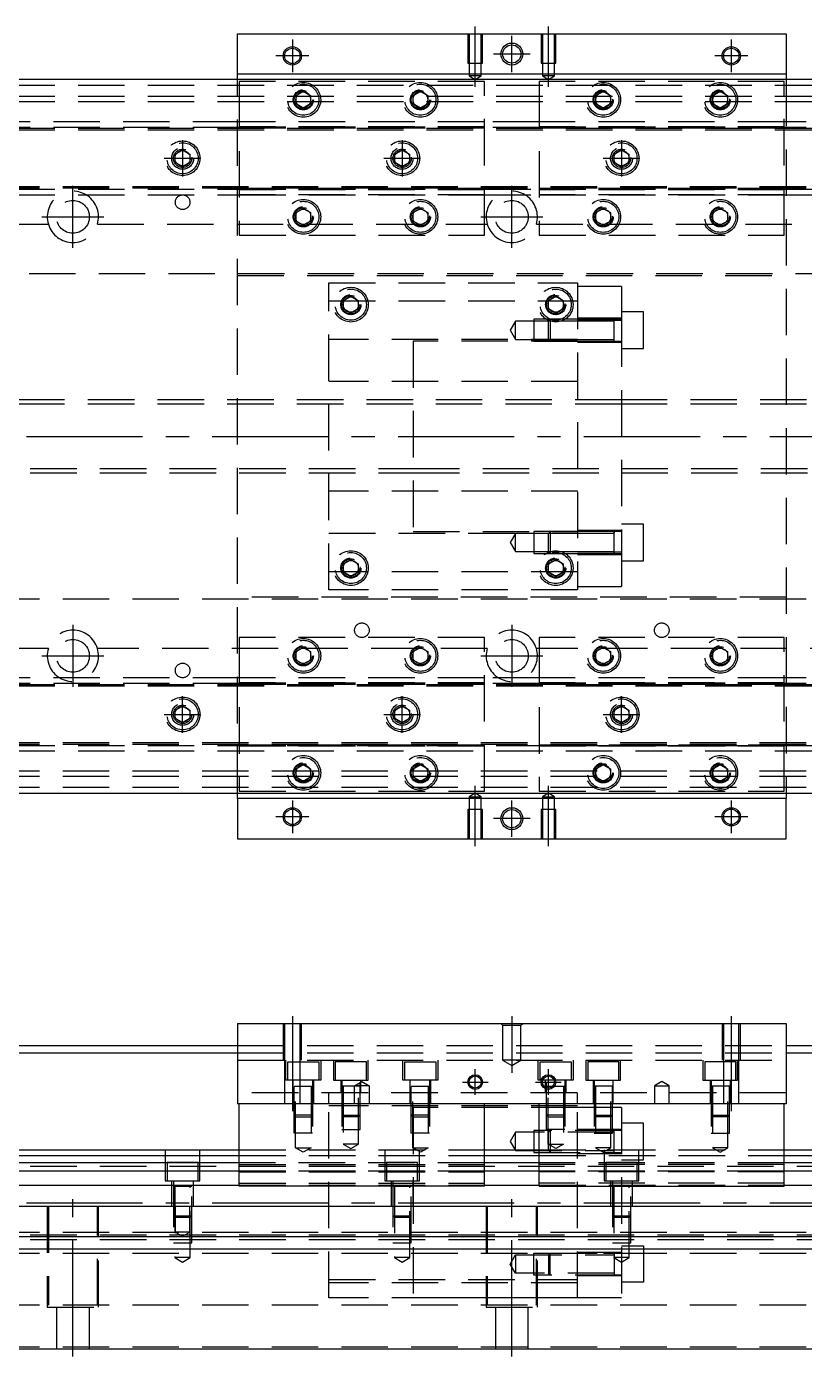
# Model space of a CAD drawing. Extents: x -29 to 819, y -284 to 112.
# Drawn here: x 174.3 to 387, y -251.5 to 112 of the extents above; entities that cross this region are included whole.
import ezdxf

# ---------------------------------------------------------------- set-up
doc = ezdxf.new("R2010")
doc.units = 0
doc.linetypes.add('CENTER', pattern=[50.8, 31.75, -6.35, 6.35, -6.35])
doc.linetypes.add('DASHED', pattern=[19.05, 12.7, -6.35])
doc.layers.get('0').update_dxf_attribs({"linetype": 'CONTINUOUS'})
doc.layers.add('CENTER', color=1, linetype='CENTER')

msp = doc.modelspace()

# ---------------------------------------------------------------- linework, layer by layer
at = {"color": 7, "linetype": 'CONTINUOUS'}
for p, q in [((232, 99), (232, 110)), ((232, 110), (382, 110)), ((382, 110), (382, 99)), ((382, 99), (232, 99)), ((232, 97.5), (232, 99)), ((382, 99), (382, 97.5)), ((611, 97.5), (3, 97.5)), ((3, -97.5), (611, -97.5)), ((232, -99), (232, -97.5)), ((382, -97.5), (382, -99)), ((232, -99), (232, -110)), ((382, -99), (232, -99)), ((382, -110), (382, -99)), ((232, -110), (382, -110)), ((232, -160.49), (232, -182.49)), ((232, -160.49), (382, -160.49)), ((382, -160.49), (382, -182.49)), ((3, -166.49), (232, -166.49)), ((382, -166.49), (611, -166.49)), ((11, -168.49), (232, -168.49)), ((382, -168.49), (603, -168.49)), ((382, -182.49), (232, -182.49)), ((232.5, -204.99), (232.5, -182.49)), ((299.5, -204.99), (299.5, -182.49)), ((314.5, -204.99), (314.5, -182.49)), ((381.5, -204.99), (381.5, -182.49)), ((17, -194.99), (232.5, -194.99)), ((299.5, -194.99), (314.5, -194.99)), ((381.5, -194.99), (597, -194.99)), ((17, -196.529608), (232.5, -196.529608)), ((232.5, -198.61154), (17, -198.61154)), ((299.5, -196.529608), (314.5, -196.529608)), ((314.5, -198.61154), (299.5, -198.61154)), ((381.5, -196.529608), (597, -196.529608)), ((597, -198.61154), (381.5, -198.61154)), ((232.5, -200.826666), (17, -200.826666)), ((314.5, -200.826666), (299.5, -200.826666)), ((597, -200.826666), (381.5, -200.826666)), ((17, -204.671934), (232.5, -204.671934)), ((299.5, -204.99), (232.5, -204.99)), ((299.5, -204.671934), (314.5, -204.671934)), ((314.5, -204.99), (381.5, -204.99)), ((381.5, -204.671934), (597, -204.671934)), ((597, -210.49), (17, -210.49)), ((597, -218.79), (17, -218.79)), ((597, -222.19), (17, -222.19)), ((597, -249.49), (17, -249.49))]:
    msp.add_line(p, q, dxfattribs=at)
at = {"color": 3, "linetype": 'DASHED'}
for p, q in [((295.000006, 110), (295.000006, 102)), ((295.35, 110), (295.35, 102)), ((298.65, 102), (298.65, 110)), ((298.999994, 102), (298.999994, 110)), ((315.000006, 110), (315.000006, 102)), ((315.35, 110), (315.35, 102)), ((318.65, 102), (318.65, 110)), ((318.999994, 102), (318.999994, 110)), ((295.000006, 102), (298.999994, 102)), ((295.35, 102), (295.35, 98.5)), ((298.65, 98.5), (298.65, 102)), ((315.000006, 102), (318.999994, 102)), ((315.35, 102), (315.35, 98.5)), ((318.65, 98.5), (318.65, 102)), ((298.65, 98.5), (295.35, 98.5)), ((295.35, 98.5), (297, 97.547372)), ((297, 97.547372), (298.65, 98.5)), ((318.65, 98.5), (315.35, 98.5)), ((315.35, 98.5), (317, 97.547372)), ((317, 97.547372), (318.65, 98.5)), ((17, 96), (597, 96)), ((232, -97.5), (232, 97.5)), ((299.5, 97), (232.5, 97)), ((232.5, 97), (232.5, 55)), ((299.5, 55), (299.5, 97)), ((381.5, 97), (314.5, 97)), ((314.5, 97), (314.5, 55)), ((381.5, 55), (381.5, 97)), ((382, 97.5), (382, -97.5)), ((17, 93), (597, 93)), ((17, 91.5), (597, 91.5)), ((247.5, 92), (247.512884, 92.253488)), ((248, 93.1547), (250, 94.309402)), ((248, 90.8453), (248, 93.1547)), ((250, 94.309402), (252, 93.1547)), ((252, 93.1547), (252, 90.8453)), ((279.5, 92), (279.518502, 92.303588)), ((280, 93.1547), (282, 94.309402)), ((280, 90.8453), (280, 93.1547)), ((282, 94.309402), (284, 93.1547)), ((284, 93.1547), (284, 90.8453)), ((330, 93.1547), (332, 94.309402)), ((330, 90.8453), (330, 93.1547)), ((332, 94.309402), (334, 93.1547)), ((334, 93.1547), (334, 90.8453)), ((334.483582, 92.286038), (334.5, 92)), ((362, 93.1547), (364, 94.309402)), ((362, 90.8453), (362, 93.1547)), ((364, 94.309402), (366, 93.1547)), ((366, 93.1547), (366, 90.8453)), ((366.483582, 92.286038), (366.5, 92)), ((250, 89.690598), (248, 90.8453)), ((252, 90.8453), (250, 89.690598)), ((282, 89.690598), (280, 90.8453)), ((284, 90.8453), (282, 89.690598)), ((332, 89.690598), (330, 90.8453)), ((334, 90.8453), (332, 89.690598)), ((364, 89.690598), (362, 90.8453)), ((366, 90.8453), (364, 89.690598)), ((232.5, 86), (17, 86)), ((232.5, 84.460392), (17, 84.460392)), ((17, 84.204452), (597, 84.204452)), ((17, 84.2), (597, 84.2)), ((17, 83.8), (597, 83.8)), ((299.5, 86), (232.5, 86)), ((299.5, 86), (232.5, 86)), ((299.5, 84.643014), (232.5, 84.643014)), ((232.5, 84.6), (299.5, 84.6)), ((299.5, 84.460392), (232.5, 84.460392)), ((299.5, 84.460392), (232.5, 84.460392)), ((232.5, 84.3), (299.5, 84.3)), ((314.5, 86), (299.5, 86)), ((314.5, 84.460392), (299.5, 84.460392)), ((381.5, 86), (314.5, 86)), ((381.5, 86), (314.5, 86)), ((381.5, 84.643014), (314.5, 84.643014)), ((314.5, 84.6), (381.5, 84.6)), ((381.5, 84.460392), (314.5, 84.460392)), ((381.5, 84.460392), (314.5, 84.460392)), ((314.5, 84.3), (381.5, 84.3)), ((597, 86), (381.5, 86)), ((597, 84.460392), (381.5, 84.460392)), ((215, 77.1547), (217, 78.309402)), ((215, 74.8453), (215, 77.1547)), ((217, 78.309402), (219, 77.1547)), ((219, 77.1547), (219, 74.8453)), ((275, 77.1547), (277, 78.309402)), ((275, 74.8453), (275, 77.1547)), ((277, 78.309402), (279, 77.1547)), ((279, 77.1547), (279, 74.8453)), ((335, 77.1547), (337, 78.309402)), ((335, 74.8453), (335, 77.1547)), ((337, 78.309402), (339, 77.1547)), ((339, 77.1547), (339, 74.8453)), ((217, 73.690598), (215, 74.8453)), ((219, 74.8453), (217, 73.690598)), ((219.483582, 76.286038), (219.5, 76)), ((277, 73.690598), (275, 74.8453)), ((279, 74.8453), (277, 73.690598)), ((279.483582, 76.286038), (279.5, 76)), ((337, 73.690598), (335, 74.8453)), ((339, 74.8453), (337, 73.690598)), ((339.483582, 76.286038), (339.5, 76)), ((597, 68.2), (17, 68.2)), ((597, 67.8), (17, 67.8)), ((597, 67.795548), (17, 67.795548)), ((17, 67.539608), (232.5, 67.539608)), ((17, 66), (232.5, 66)), ((299.5, 67.7), (232.5, 67.7)), ((299.5, 67.539608), (232.5, 67.539608)), ((232.5, 67.539608), (299.5, 67.539608)), ((299.5, 67.4), (232.5, 67.4)), ((299.5, 67.356986), (232.5, 67.356986)), ((299.5, 66), (232.5, 66)), ((232.5, 66), (299.5, 66)), ((299.5, 67.539608), (314.5, 67.539608)), ((299.5, 66), (314.5, 66)), ((381.5, 67.7), (314.5, 67.7)), ((381.5, 67.539608), (314.5, 67.539608)), ((314.5, 67.539608), (381.5, 67.539608)), ((381.5, 67.4), (314.5, 67.4)), ((381.5, 67.356986), (314.5, 67.356986)), ((381.5, 66), (314.5, 66)), ((314.5, 66), (381.5, 66)), ((381.5, 67.539608), (597, 67.539608)), ((381.5, 66), (597, 66)), ((248, 61.1547), (250, 62.309402)), ((250, 62.309402), (252, 61.1547)), ((280, 61.1547), (282, 62.309402)), ((282, 62.309402), (284, 61.1547)), ((330, 61.1547), (332, 62.309402)), ((332, 62.309402), (334, 61.1547)), ((362, 61.1547), (364, 62.309402)), ((364, 62.309402), (366, 61.1547)), ((248, 58.8453), (248, 61.1547)), ((250, 57.690598), (248, 58.8453)), ((252, 58.8453), (250, 57.690598)), ((252, 61.1547), (252, 58.8453)), ((252.483582, 60.286038), (252.5, 60)), ((280, 58.8453), (280, 61.1547)), ((282, 57.690598), (280, 58.8453)), ((284, 58.8453), (282, 57.690598)), ((284, 61.1547), (284, 58.8453)), ((284.483582, 60.286038), (284.5, 60)), ((330, 58.8453), (330, 61.1547)), ((332, 57.690598), (330, 58.8453)), ((334, 58.8453), (332, 57.690598)), ((334, 61.1547), (334, 58.8453)), ((334.483582, 60.286038), (334.5, 60)), ((362, 58.8453), (362, 61.1547)), ((364, 57.690598), (362, 58.8453)), ((366, 58.8453), (364, 57.690598)), ((366, 61.1547), (366, 58.8453)), ((366.483582, 60.286038), (366.5, 60)), ((73.708204, 58), (180.291796, 58)), ((193.708204, 58), (300.291796, 58)), ((232.5, 55), (299.5, 55)), ((313.708204, 58), (420.291796, 58)), ((314.5, 55), (381.5, 55)), ((22.640312, 44.5), (597, 44.5)), ((232, 44), (382, 44)), ((257, 42), (325, 42)), ((257, -42), (257, 42)), ((325, 42), (325, -42)), ((337, 41), (325, 41)), ((337, 41), (337, 31.701734)), ((257, 37), (325, 37)), ((261, 37.1547), (263, 38.309402)), ((261, 34.8453), (261, 37.1547)), ((263, 38.309402), (265, 37.1547)), ((265, 37.1547), (265, 34.8453)), ((317, 37.1547), (319, 38.309402)), ((317, 34.8453), (317, 37.1547)), ((319, 38.309402), (321, 37.1547)), ((321, 37.1547), (321, 34.8453)), ((260.5, 36), (260.512884, 36.253488)), ((263, 33.690598), (261, 34.8453)), ((265, 34.8453), (263, 33.690598)), ((319, 33.690598), (317, 34.8453)), ((321, 34.8453), (319, 33.690598)), ((321.483582, 36.286038), (321.5, 36)), ((343, 34.011852), (337, 34.011852)), ((343, 24.011852), (343, 34.011852)), ((308, 31.511852), (306.556624, 29.011852)), ((308, 26.511852), (308, 31.511852)), ((313, 31.511852), (308, 31.511852)), ((313, 32.011846), (313, 26.011856)), ((317.49998, 32.011846), (313, 32.011846)), ((316.99998, 31.511852), (313, 31.511852)), ((317.5, 32.011852), (317, 31.511852)), ((317, 26.511852), (317, 31.511852)), ((325, 31.511852), (317, 31.511852)), ((325, 31.511852), (317, 31.511852)), ((317.5, 32.011852), (317.5, 26.011852)), ((325, 32.011852), (317.5, 32.011852)), ((325, 32.011846), (317.5, 32.011846)), ((337, 32.261852), (325, 32.261852)), ((337, 31.701734), (325, 31.701734)), ((335.005, 32.011852), (325.00002, 32.011852)), ((335, 31.511852), (325.00002, 31.511852)), ((337, 32.011852), (334.995, 32.011852)), ((335, 26.011846), (335, 32.011856)), ((337, 31.701734), (337, -31.701734)), ((325, 26.5), (257, 26.5)), ((280, 26), (280, -26)), ((325, 26), (280, 26)), ((306.556624, 29.011852), (308, 26.511852)), ((308, 26.511852), (313, 26.511852)), ((313, 26.511852), (316.99998, 26.511852)), ((313, 26.011856), (317.49998, 26.011856)), ((317, 26.511852), (325, 26.511852)), ((317, 26.511852), (325, 26.511852)), ((317, 26.511852), (317.5, 26.011852)), ((317.5, 26.011856), (325, 26.011856)), ((317.5, 26.011852), (325, 26.011852)), ((325, 25.761852), (337, 25.761852)), ((325.00002, 26.511852), (335, 26.511852)), ((325.00002, 26.011852), (335.005, 26.011852)), ((334.995, 26.011852), (337, 26.011852)), ((337, 24.011852), (343, 24.011852)), ((325, 15), (257, 15)), ((279.99998, 10), (42, 10)), ((279.99998, 8.75), (42, 8.75)), ((337, 10), (280, 10)), ((337, 9.999994), (280, 9.999994)), ((337, 8.75), (280, 8.75)), ((337, 8.75), (280, 8.75)), ((540.005, 10), (337.00002, 10)), ((540, 8.75), (337.00002, 8.75)), ((42, -8.75), (279.99998, -8.75)), ((42, -10), (279.99998, -10)), ((280, -8.75), (337, -8.75)), ((280, -8.75), (337, -8.75)), ((280, -9.999994), (337, -9.999994)), ((280, -10), (337, -10)), ((337.00002, -8.75), (540, -8.75)), ((337.00002, -10), (540.005, -10)), ((325, -15), (257, -15)), ((343, -24.011852), (337, -24.011852)), ((343, -34.011852), (343, -24.011852)), ((257, -26.5), (325, -26.5)), ((280, -26), (325, -26)), ((308, -26.511852), (306.556624, -29.011852)), ((306.556624, -29.011852), (308, -31.511852)), ((308, -31.511852), (308, -26.511852)), ((313, -26.511852), (308, -26.511852)), ((313, -26.011856), (313, -32.011846)), ((317.49998, -26.011856), (313, -26.011856)), ((316.99998, -26.511852), (313, -26.511852)), ((317.5, -26.011852), (317, -26.511852)), ((317, -31.511852), (317, -26.511852)), ((325, -26.511852), (317, -26.511852)), ((325, -26.511852), (317, -26.511852)), ((317.5, -26.011852), (317.5, -32.011852)), ((325, -26.011852), (317.5, -26.011852)), ((325, -26.011856), (317.5, -26.011856)), ((337, -25.761852), (325, -25.761852)), ((335.005, -26.011852), (325.00002, -26.011852)), ((335, -26.511852), (325.00002, -26.511852)), ((337, -26.011852), (334.995, -26.011852)), ((335, -32.010828), (335, -26.011846)), ((335, -26.361648), (335, -26.011852)), ((335, -26.011852), (335, -26.361648)), ((335, -31.662054), (335, -26.361648)), ((308, -31.511852), (313, -31.511852)), ((313, -31.511852), (316.99998, -31.511852)), ((313, -32.011846), (317.49998, -32.011846)), ((317, -31.511852), (325, -31.511852)), ((317, -31.511852), (325, -31.511852)), ((317, -31.511852), (317.5, -32.011852)), ((317.5, -32.011846), (325, -32.011846)), ((317.5, -32.011852), (325, -32.011852)), ((337, -31.701734), (325, -31.701734)), ((337, -31.701734), (325, -31.701734)), ((325, -32.261852), (337, -32.261852)), ((325.00002, -31.511852), (335, -31.511852)), ((325.00002, -32.011852), (335.005, -32.011852)), ((334.995, -32.011852), (337, -32.011852)), ((335, -32.011852), (335, -31.662054)), ((335, -31.662054), (335, -32.011852)), ((335, -32.011856), (335, -32.010828)), ((337, -31.701734), (337, -41)), ((261, -34.8453), (263, -33.690598)), ((261, -37.1547), (261, -34.8453)), ((263, -33.690598), (265, -34.8453)), ((265, -34.8453), (265, -37.1547)), ((265.483582, -35.713962), (265.5, -36)), ((317, -34.8453), (319, -33.690598)), ((317, -37.1547), (317, -34.8453)), ((319, -33.690598), (321, -34.8453)), ((321, -34.8453), (321, -37.1547)), ((321.483582, -35.713962), (321.5, -36)), ((337, -34.011852), (343, -34.011852)), ((325, -37), (257, -37)), ((263, -38.309402), (261, -37.1547)), ((265, -37.1547), (263, -38.309402)), ((319, -38.309402), (317, -37.1547)), ((321, -37.1547), (319, -38.309402)), ((325, -42), (257, -42)), ((325, -41), (337, -41)), ((597, -44.5), (22.640312, -44.5)), ((382, -44), (232, -44)), ((180.291796, -58), (73.708204, -58)), ((300.291796, -58), (193.708204, -58)), ((232.5, -55), (232.5, -97)), ((299.5, -55), (232.5, -55)), ((248, -58.8453), (250, -57.690598)), ((250, -57.690598), (252, -58.8453)), ((280, -58.8453), (282, -57.690598)), ((282, -57.690598), (284, -58.8453)), ((299.5, -97), (299.5, -55)), ((420.291796, -58), (313.708204, -58)), ((381.5, -55), (314.5, -55)), ((314.5, -55), (314.5, -97)), ((330, -58.8453), (332, -57.690598)), ((332, -57.690598), (334, -58.8453)), ((362, -58.8453), (364, -57.690598)), ((364, -57.690598), (366, -58.8453)), ((381.5, -97), (381.5, -55)), ((247.5, -60), (247.512884, -59.746512)), ((248, -61.1547), (248, -58.8453)), ((250, -62.309402), (248, -61.1547)), ((252, -61.1547), (250, -62.309402)), ((252, -58.8453), (252, -61.1547)), ((280, -61.1547), (280, -58.8453)), ((282, -62.309402), (280, -61.1547)), ((284, -61.1547), (282, -62.309402)), ((284, -58.8453), (284, -61.1547)), ((284.483582, -59.713962), (284.5, -60)), ((330, -61.1547), (330, -58.8453)), ((332, -62.309402), (330, -61.1547)), ((334, -61.1547), (332, -62.309402)), ((334, -58.8453), (334, -61.1547)), ((334.483582, -59.713962), (334.5, -60)), ((361.5, -60), (361.512884, -59.746512)), ((362, -61.1547), (362, -58.8453)), ((364, -62.309402), (362, -61.1547)), ((366, -61.1547), (364, -62.309402)), ((366, -58.8453), (366, -61.1547)), ((232.5, -66), (17, -66)), ((232.5, -67.539608), (17, -67.539608)), ((17, -67.795548), (597, -67.795548)), ((17, -67.8), (597, -67.8)), ((17, -68.2), (597, -68.2)), ((299.5, -66), (232.5, -66)), ((299.5, -66), (232.5, -66)), ((299.5, -67.356986), (232.5, -67.356986)), ((232.5, -67.4), (299.5, -67.4)), ((299.5, -67.539608), (232.5, -67.539608)), ((299.5, -67.539608), (232.5, -67.539608)), ((232.5, -67.7), (299.5, -67.7)), ((314.5, -66), (299.5, -66)), ((314.5, -67.539608), (299.5, -67.539608)), ((381.5, -66), (314.5, -66)), ((381.5, -66), (314.5, -66)), ((381.5, -67.356986), (314.5, -67.356986)), ((314.5, -67.4), (381.5, -67.4)), ((381.5, -67.539608), (314.5, -67.539608)), ((381.5, -67.539608), (314.5, -67.539608)), ((314.5, -67.7), (381.5, -67.7)), ((597, -66), (381.5, -66)), ((597, -67.539608), (381.5, -67.539608)), ((214.5, -76), (214.512884, -75.746512)), ((215, -74.8453), (217, -73.690598)), ((215, -77.1547), (215, -74.8453)), ((217, -73.690598), (219, -74.8453)), ((219, -74.8453), (219, -77.1547)), ((275, -74.8453), (277, -73.690598)), ((275, -77.1547), (275, -74.8453)), ((277, -73.690598), (279, -74.8453)), ((279, -74.8453), (279, -77.1547)), ((279.483582, -75.713962), (279.5, -76)), ((334.5, -76), (334.518502, -75.696412)), ((335, -74.8453), (337, -73.690598)), ((335, -77.1547), (335, -74.8453)), ((337, -73.690598), (339, -74.8453)), ((339, -74.8453), (339, -77.1547)), ((217, -78.309402), (215, -77.1547)), ((219, -77.1547), (217, -78.309402)), ((277, -78.309402), (275, -77.1547)), ((279, -77.1547), (277, -78.309402)), ((337, -78.309402), (335, -77.1547)), ((339, -77.1547), (337, -78.309402)), ((597, -83.8), (17, -83.8)), ((597, -84.2), (17, -84.2)), ((597, -84.204452), (17, -84.204452)), ((17, -84.460392), (597, -84.460392)), ((17, -86), (597, -86)), ((232.5, -84.3), (299.5, -84.3)), ((232.5, -84.6), (299.5, -84.6)), ((299.5, -84.643014), (232.5, -84.643014)), ((314.5, -84.3), (381.5, -84.3)), ((314.5, -84.6), (381.5, -84.6)), ((381.5, -84.643014), (314.5, -84.643014)), ((248, -90.8453), (250, -89.690598)), ((248, -93.1547), (248, -90.8453)), ((250, -89.690598), (252, -90.8453)), ((252, -90.8453), (252, -93.1547)), ((280, -90.8453), (282, -89.690598)), ((280, -93.1547), (280, -90.8453)), ((282, -89.690598), (284, -90.8453)), ((284, -90.8453), (284, -93.1547)), ((330, -90.8453), (332, -89.690598)), ((330, -93.1547), (330, -90.8453)), ((332, -89.690598), (334, -90.8453)), ((334, -90.8453), (334, -93.1547)), ((362, -90.8453), (364, -89.690598)), ((362, -93.1547), (362, -90.8453)), ((364, -89.690598), (366, -90.8453)), ((366, -90.8453), (366, -93.1547)), ((597, -91.5), (17, -91.5)), ((597, -93), (17, -93)), ((250, -94.309402), (248, -93.1547)), ((252, -93.1547), (250, -94.309402)), ((252.483582, -91.713962), (252.5, -92)), ((282, -94.309402), (280, -93.1547)), ((284, -93.1547), (282, -94.309402)), ((284.483582, -91.713962), (284.5, -92)), ((329.5, -92), (329.518502, -91.696412)), ((332, -94.309402), (330, -93.1547)), ((334, -93.1547), (332, -94.309402)), ((361.5, -92), (361.512884, -91.746512)), ((364, -94.309402), (362, -93.1547)), ((366, -93.1547), (364, -94.309402)), ((597, -96), (17, -96)), ((232.5, -97), (299.5, -97)), ((297, -97.547372), (295.35, -98.5)), ((298.65, -98.5), (297, -97.547372)), ((314.5, -97), (381.5, -97)), ((317, -97.547372), (315.35, -98.5)), ((318.65, -98.5), (317, -97.547372)), ((295.35, -98.5), (297, -98.5)), ((295.35, -98.5), (295.35, -102)), ((297, -98.5), (298.65, -98.5)), ((298.65, -102), (298.65, -98.5)), ((315.35, -98.5), (317, -98.5)), ((315.35, -98.5), (315.35, -102)), ((317, -98.5), (318.65, -98.5)), ((318.65, -102), (318.65, -98.5)), ((298.999994, -102), (295.000006, -102)), ((295.000006, -102), (295.000006, -110)), ((295.35, -102), (295.35, -110)), ((298.65, -110), (298.65, -102)), ((298.999994, -110), (298.999994, -102)), ((318.999994, -102), (315.000006, -102)), ((315.000006, -102), (315.000006, -110)), ((315.35, -102), (315.35, -110)), ((318.65, -110), (318.65, -102)), ((318.999994, -110), (318.999994, -102)), ((244.500006, -160.49), (244.500006, -170.49)), ((244.9, -160.49), (244.9, -170.49)), ((249.1, -170.49), (249.1, -160.49)), ((249.499994, -170.49), (249.499994, -160.49)), ((304.5, -160.99), (304, -160.49)), ((304.5, -160.99), (304.5, -170.49)), ((304.5, -160.99), (309.5, -160.99)), ((309.5, -160.99), (310, -160.49)), ((309.5, -170.49), (309.5, -160.99)), ((364.500006, -160.49), (364.500006, -170.49)), ((364.9, -160.49), (364.9, -170.49)), ((369.1, -170.49), (369.1, -160.49)), ((369.499994, -170.49), (369.499994, -160.49)), ((232, -166.49), (382, -166.49)), ((232, -168.49), (382, -168.49)), ((232, -170.49), (382, -170.49)), ((244.9, -170.49), (244.9, -182.49)), ((245.25, -175.99), (245.25, -170.49)), ((249.1, -182.49), (249.1, -170.49)), ((254.75, -170.49), (254.75, -175.99)), ((258.25, -170.49), (258.25, -175.99)), ((267.75, -175.99), (267.75, -170.49)), ((277.25, -175.99), (277.25, -170.49)), ((286.75, -170.49), (286.75, -175.99)), ((309.5, -170.49), (304.5, -170.49)), ((304.5, -170.49), (307, -171.933376)), ((307, -171.933376), (309.5, -170.49)), ((314.25, -175.99), (314.25, -170.49)), ((323.75, -170.49), (323.75, -175.99)), ((327.25, -170.49), (327.25, -175.99)), ((336.75, -175.99), (336.75, -170.49)), ((359.25, -170.49), (359.25, -175.99)), ((364.9, -170.49), (364.9, -182.49)), ((368.75, -175.99), (368.75, -170.49)), ((369.1, -182.49), (369.1, -170.49)), ((245.75, -170.99), (254.25, -170.99)), ((245.75, -175.99), (245.75, -170.99)), ((254.25, -170.99), (254.25, -175.99)), ((267.25, -170.99), (258.75, -170.99)), ((258.75, -170.99), (258.75, -175.99)), ((267.25, -175.99), (267.25, -170.99)), ((277.75, -170.99), (286.25, -170.99)), ((277.75, -175.99), (277.75, -170.99)), ((286.25, -170.99), (286.25, -175.99)), ((314.75, -170.99), (323.25, -170.99)), ((314.75, -175.99), (314.75, -170.99)), ((323.25, -170.99), (323.25, -175.99)), ((336.25, -170.99), (327.75, -170.99)), ((327.75, -170.99), (327.75, -175.99)), ((336.25, -175.99), (336.25, -170.99)), ((368.25, -170.99), (359.75, -170.99)), ((359.75, -170.99), (359.75, -175.99)), ((368.25, -175.99), (368.25, -170.99)), ((254.75, -175.99), (245.25, -175.99)), ((247.25, -182.49), (247.25, -175.99)), ((247.499994, -177.59), (252.500006, -177.59)), ((247.500006, -190.49), (247.500006, -175.99)), ((247.9, -194.49), (247.9, -177.59)), ((252.1, -177.59), (252.1, -194.49)), ((252.499994, -175.99), (252.499994, -190.49)), ((252.75, -175.99), (252.75, -182.49)), ((258.25, -175.99), (267.75, -175.99)), ((260.25, -175.99), (260.25, -179.49)), ((265.500006, -177.59), (260.499994, -177.59)), ((265.500006, -177.59), (260.499994, -177.59)), ((260.500006, -175.99), (260.500006, -189.49)), ((260.9, -177.59), (260.9, -193.49)), ((264, -177.49), (266, -176.3353)), ((266, -177.49), (264, -177.49)), ((264, -182.49), (264, -177.49)), ((265.1, -193.49), (265.1, -177.59)), ((265.499994, -189.49), (265.499994, -175.99)), ((265.75, -179.49), (265.75, -175.99)), ((266, -176.3353), (268, -177.49)), ((268, -177.49), (266, -177.49)), ((268, -177.49), (268, -182.49)), ((286.75, -175.99), (277.25, -175.99)), ((279.25, -182.49), (279.25, -175.99)), ((279.499994, -177.59), (284.500006, -177.59)), ((279.500006, -190.49), (279.500006, -175.99)), ((279.9, -194.49), (279.9, -177.59)), ((284.1, -177.59), (284.1, -194.49)), ((284.499994, -175.99), (284.499994, -190.49)), ((284.75, -175.99), (284.75, -182.49)), ((323.75, -175.99), (314.25, -175.99)), ((316.25, -179.49), (316.25, -175.99)), ((316.499994, -177.59), (321.500006, -177.59)), ((316.499994, -177.59), (321.500006, -177.59)), ((316.500006, -189.49), (316.500006, -175.99)), ((316.9, -193.49), (316.9, -177.59)), ((321.1, -177.59), (321.1, -193.49)), ((321.499994, -175.99), (321.499994, -189.49)), ((321.75, -175.99), (321.75, -179.49)), ((327.25, -175.99), (336.75, -175.99)), ((329.25, -175.99), (329.25, -182.49)), ((334.500006, -177.59), (329.499994, -177.59)), ((329.500006, -175.99), (329.500006, -190.49)), ((329.9, -177.59), (329.9, -194.49)), ((334.1, -194.49), (334.1, -177.59)), ((334.499994, -190.49), (334.499994, -175.99)), ((334.75, -182.49), (334.75, -175.99)), ((348, -176.3353), (346, -177.49)), ((346, -177.49), (348, -177.49)), ((346, -177.49), (346, -182.49)), ((350, -177.49), (348, -176.3353)), ((348, -177.49), (350, -177.49)), ((350, -182.49), (350, -177.49)), ((359.25, -175.99), (368.75, -175.99)), ((361.25, -175.99), (361.25, -182.49)), ((366.500006, -177.59), (361.499994, -177.59)), ((361.500006, -175.99), (361.500006, -190.49)), ((361.9, -177.59), (361.9, -194.49)), ((366.1, -194.49), (366.1, -177.59)), ((366.499994, -190.49), (366.499994, -175.99)), ((366.75, -182.49), (366.75, -175.99)), ((382, -179.49), (232, -179.49)), ((257, -182.49), (257, -179.49)), ((325, -182.49), (325, -179.49)), ((257, -235.49), (257, -182.49)), ((325, -182.99), (257, -182.99)), ((280, -183.49), (280, -235.49)), ((325, -183.49), (280, -183.49)), ((325, -235.49), (325, -182.49)), ((337, -183.49), (325, -183.49)), ((329.9, -183.49), (329.5, -183.49)), ((337, -183.49), (337, -235.49)), ((252.5, -185.59), (247.5, -185.59)), ((247.9, -185.99), (247.5, -185.59)), ((247.9, -185.99), (252.1, -185.99)), ((252.5, -185.59), (252.1, -185.99)), ((260.5, -185.59), (265.5, -185.59)), ((260.5, -185.59), (260.9, -185.99)), ((265.1, -185.99), (260.9, -185.99)), ((265.1, -185.99), (265.5, -185.59)), ((284.5, -185.59), (279.5, -185.59)), ((279.9, -185.99), (279.5, -185.59)), ((279.9, -185.99), (284.1, -185.99)), ((284.5, -185.59), (284.1, -185.99)), ((321.5, -185.59), (316.5, -185.59)), ((316.9, -185.99), (316.5, -185.59)), ((316.9, -185.99), (321.1, -185.99)), ((321.5, -185.59), (321.1, -185.99)), ((329.5, -185.59), (334.5, -185.59)), ((329.5, -185.59), (329.9, -185.99)), ((334.1, -185.99), (329.9, -185.99)), ((334.1, -185.99), (334.5, -185.59)), ((343, -187.74), (337, -187.74)), ((343, -197.74), (343, -187.74)), ((361.5, -185.59), (366.5, -185.59)), ((361.5, -185.59), (361.9, -185.99)), ((366.1, -185.99), (361.9, -185.99)), ((366.1, -185.99), (366.5, -185.59)), ((252.499994, -190.49), (247.500006, -190.49)), ((260.500006, -189.49), (265.499994, -189.49)), ((284.499994, -190.49), (279.500006, -190.49)), ((308, -190.24), (306.556624, -192.74)), ((308, -195.24), (308, -190.24)), ((335, -190.24), (308, -190.24)), ((313, -189.740006), (313, -195.739994)), ((337, -189.740006), (313, -189.740006)), ((321.499994, -189.49), (316.500006, -189.49)), ((317.5, -189.74), (317, -190.24)), ((317, -195.24), (317, -190.24)), ((317.5, -189.74), (317.5, -195.74)), ((337, -189.49), (325, -189.49)), ((329.500006, -190.49), (334.499994, -190.49)), ((335, -195.740006), (335, -189.739994)), ((361.500006, -190.49), (366.499994, -190.49)), ((212.25, -194.99), (212.25, -203.49)), ((221.75, -203.49), (221.75, -194.99)), ((232.5, -194.99), (299.5, -194.99)), ((247.9, -194.49), (252.1, -194.49)), ((250, -195.702436), (247.9, -194.49)), ((252.1, -194.49), (250, -195.702436)), ((265.1, -193.49), (260.9, -193.49)), ((260.9, -193.49), (263, -194.702436)), ((263, -194.702436), (265.1, -193.49)), ((272.25, -194.99), (272.25, -203.49)), ((279.9, -194.49), (284.1, -194.49)), ((282, -195.702436), (279.9, -194.49)), ((281.75, -203.49), (281.75, -194.99)), ((284.1, -194.49), (282, -195.702436)), ((306.556624, -192.74), (308, -195.24)), ((308, -195.24), (335, -195.24)), ((313, -195.739994), (337, -195.739994)), ((314.5, -194.99), (381.5, -194.99)), ((316.9, -193.49), (321.1, -193.49)), ((319, -194.702436), (316.9, -193.49)), ((317, -195.24), (317.5, -195.74)), ((321.1, -193.49), (319, -194.702436)), ((325, -195.99), (337, -195.99)), ((334.1, -194.49), (329.9, -194.49)), ((329.9, -194.49), (332, -195.702436)), ((332, -195.702436), (334.1, -194.49)), ((332.25, -194.99), (332.25, -203.49)), ((341.75, -203.49), (341.75, -194.99)), ((366.1, -194.49), (361.9, -194.49)), ((361.9, -194.49), (364, -195.702436)), ((364, -195.702436), (366.1, -194.49)), ((42, -199.489994), (540, -199.489994)), ((221.25, -198.49), (212.75, -198.49)), ((212.75, -198.49), (212.75, -203.49)), ((221.25, -203.49), (221.25, -198.49)), ((232.5, -196.529608), (299.5, -196.529608)), ((299.5, -198.61154), (232.5, -198.61154)), ((232.5, -199.01668), (299.5, -199.01668)), ((281.25, -198.49), (272.75, -198.49)), ((272.75, -198.49), (272.75, -203.49)), ((281.25, -203.49), (281.25, -198.49)), ((314.5, -196.529608), (381.5, -196.529608)), ((381.5, -198.61154), (314.5, -198.61154)), ((381.5, -199.01668), (314.5, -199.01668)), ((341.25, -198.49), (332.75, -198.49)), ((332.75, -198.49), (332.75, -203.49)), ((337, -197.74), (343, -197.74)), ((341.25, -203.49), (341.25, -198.49)), ((42, -200.739994), (540, -200.739994)), ((212.25, -203.49), (221.75, -203.49)), ((214, -203.49), (214, -210.49)), ((214.500006, -203.49), (214.500006, -220.49)), ((219.499994, -220.49), (219.499994, -203.49)), ((220, -210.49), (220, -203.49)), ((299.5, -200.826666), (232.5, -200.826666)), ((232.5, -201.07), (299.5, -201.07)), ((272.25, -203.49), (281.75, -203.49)), ((274, -203.49), (274, -210.49)), ((274.500006, -203.49), (274.500006, -220.49)), ((279.499994, -220.49), (279.499994, -203.49)), ((280, -210.49), (280, -203.49)), ((381.5, -200.826666), (314.5, -200.826666)), ((381.5, -201.07), (314.5, -201.07)), ((332.25, -203.49), (341.75, -203.49)), ((334, -203.49), (334, -210.49)), ((334.500006, -203.49), (334.500006, -220.49)), ((339.499994, -220.49), (339.499994, -203.49)), ((340, -210.49), (340, -203.49)), ((219.500006, -205.09), (214.499994, -205.09)), ((214.9, -205.09), (214.9, -224.49)), ((219.1, -224.49), (219.1, -205.09)), ((232.5, -204.167372), (299.5, -204.167372)), ((232.5, -204.671934), (299.5, -204.671934)), ((279.500006, -205.09), (274.499994, -205.09)), ((274.9, -205.09), (274.9, -224.49)), ((279.1, -224.49), (279.1, -205.09)), ((381.5, -204.167372), (314.5, -204.167372)), ((314.5, -204.671934), (381.5, -204.671934)), ((339.500006, -205.09), (334.499994, -205.09)), ((334.9, -205.09), (334.9, -224.49)), ((339.1, -224.49), (339.1, -205.09)), ((180, -210.49), (180, -237.99)), ((180.291796, -210.49), (180.291796, -237.49)), ((193.708204, -237.49), (193.708204, -210.49)), ((194, -237.99), (194, -210.49)), ((215, -210.49), (215, -217.49)), ((219, -217.49), (219, -210.49)), ((300, -210.49), (300, -237.99)), ((300.291796, -210.49), (300.291796, -237.49)), ((313.708204, -237.49), (313.708204, -210.49)), ((314, -237.99), (314, -210.49)), ((214.5, -213.09), (219.5, -213.09)), ((214.5, -213.09), (214.9, -213.49)), ((219.1, -213.49), (214.9, -213.49)), ((219.1, -213.49), (219.5, -213.09)), ((274.5, -213.09), (279.5, -213.09)), ((274.5, -213.09), (274.9, -213.49)), ((279.1, -213.49), (274.9, -213.49)), ((279.1, -213.49), (279.5, -213.09)), ((334.5, -213.09), (339.5, -213.09)), ((334.5, -213.09), (334.9, -213.49)), ((339.1, -213.49), (334.9, -213.49)), ((339.1, -213.49), (339.5, -213.09)), ((597, -217.64), (17, -217.64)), ((219, -217.49), (215, -217.49)), ((215, -217.49), (217, -218.6447)), ((217, -218.6447), (219, -217.49)), ((42, -218.24), (540, -218.24)), ((42, -219.49), (540, -219.49)), ((214.500006, -220.49), (219.499994, -220.49)), ((274.500006, -220.49), (279.499994, -220.49)), ((334.500006, -220.49), (339.499994, -220.49)), ((337, -221.24), (343, -221.24)), ((343, -221.24), (343, -231.24)), ((597, -223.34), (17, -223.34)), ((219.1, -224.49), (214.9, -224.49)), ((214.9, -224.49), (217, -225.702436)), ((217, -225.702436), (219.1, -224.49)), ((279.1, -224.49), (274.9, -224.49)), ((274.9, -224.49), (277, -225.702436)), ((277, -225.702436), (279.1, -224.49)), ((306.556624, -226.24), (308, -223.74)), ((308, -223.74), (308, -228.74)), ((308, -223.74), (335, -223.74)), ((313, -229.239994), (313, -223.240006)), ((313, -223.240006), (337, -223.240006)), ((317, -223.74), (317.5, -223.24)), ((317, -223.74), (317, -228.74)), ((317.5, -229.24), (317.5, -223.24)), ((325, -222.99), (337, -222.99)), ((339.1, -224.49), (334.9, -224.49)), ((334.9, -224.49), (337, -225.702436)), ((335, -223.239994), (335, -229.240006)), ((337, -225.702436), (339.1, -224.49)), ((308, -228.74), (306.556624, -226.24)), ((335, -228.74), (308, -228.74)), ((317.5, -229.24), (317, -228.74)), ((257, -230.49), (325, -230.49)), ((325, -231.336052), (257, -231.336052)), ((337, -229.239994), (313, -229.239994)), ((337, -229.49), (325, -229.49)), ((343, -231.24), (337, -231.24)), ((325, -235.49), (257, -235.49)), ((337, -235.49), (280, -235.49)), ((597, -237.49), (17, -237.49)), ((180, -237.99), (194, -237.99)), ((182.5, -237.99), (182.5, -249.49)), ((191.5, -249.49), (191.5, -237.99)), ((300, -237.99), (314, -237.99)), ((302.5, -237.99), (302.5, -249.49)), ((311.5, -249.49), (311.5, -237.99)), ((597, -248.99), (17, -248.99))]:
    msp.add_line(p, q, dxfattribs=at)
at = {"color": 3, "linetype": 'CONTINUOUS'}
for centre, radius in [((247, 104), 2.5), ((367, 104), 2.5), ((247, -104), 2.5), ((367, -104), 2.5), ((297, -176.49), 2), ((317, -176.49), 2)]:
    msp.add_circle(centre, radius, dxfattribs=at)
at = {"color": 7, "linetype": 'CONTINUOUS'}
for centre, radius in [((247, 104), 2.1), ((307, 104.5), 3), ((307, 104.5), 2.5), ((367, 104), 2.1), ((307, -104.5), 3), ((247, -104), 2.1), ((307, -104.5), 2.5), ((367, -104), 2.1), ((297, -176.49), 1.65), ((317, -176.49), 1.65)]:
    msp.add_circle(centre, radius, dxfattribs=at)
at = {"color": 3, "linetype": 'DASHED'}
for centre, radius in [((250, 92), 4.75), ((250, 92), 4.25), ((250, 92), 2.75), ((282, 92), 4.75), ((282, 92), 4.25), ((282, 92), 2.75), ((332, 92), 4.75), ((332, 92), 4.25), ((332, 92), 2.75), ((364, 92), 4.75), ((364, 92), 4.25), ((364, 92), 2.75), ((250, 92), 2.5), ((282, 92), 2.5), ((332, 92), 2.5), ((364, 92), 2.5), ((217, 76), 4.75), ((217, 76), 4.25), ((277, 76), 4.75), ((277, 76), 4.25), ((337, 76), 4.75), ((337, 76), 4.25), ((217, 76), 3), ((217, 76), 2.5), ((217, 76), 2.1), ((277, 76), 3), ((277, 76), 2.5), ((277, 76), 2.1), ((337, 76), 3), ((337, 76), 2.5), ((337, 76), 2.1), ((217, 64), 2), ((187, 60), 4.5), ((250, 60), 4.75), ((250, 60), 4.25), ((250, 60), 2.75), ((250, 60), 2.5), ((250, 60), 2.1), ((282, 60), 4.75), ((282, 60), 4.25), ((282, 60), 2.75), ((282, 60), 2.5), ((282, 60), 2.1), ((307, 60), 4.5), ((332, 60), 4.75), ((332, 60), 4.25), ((332, 60), 2.75), ((332, 60), 2.5), ((332, 60), 2.1), ((364, 60), 4.75), ((364, 60), 4.25), ((364, 60), 2.75), ((364, 60), 2.5), ((364, 60), 2.1), ((263, 36), 4.75), ((263, 36), 4.25), ((319, 36), 4.75), ((319, 36), 4.25), ((263, 36), 2.75), ((263, 36), 2.5), ((263, 36), 2.1), ((319, 36), 2.75), ((319, 36), 2.5), ((319, 36), 2.1), ((263, -36), 4.75), ((263, -36), 4.25), ((319, -36), 4.75), ((319, -36), 4.25), ((263, -36), 2.75), ((263, -36), 2.5), ((263, -36), 2.1), ((319, -36), 2.75), ((319, -36), 2.5), ((319, -36), 2.1), ((266, -53), 2), ((348, -53), 2), ((187, -60), 4.5), ((250, -60), 4.75), ((250, -60), 4.25), ((250, -60), 2.75), ((250, -60), 2.5), ((250, -60), 2.1), ((282, -60), 4.75), ((282, -60), 4.25), ((282, -60), 2.75), ((282, -60), 2.5), ((282, -60), 2.1), ((307, -60), 4.5), ((332, -60), 4.75), ((332, -60), 4.25), ((332, -60), 2.75), ((332, -60), 2.5), ((332, -60), 2.1), ((364, -60), 4.75), ((364, -60), 4.25), ((364, -60), 2.75), ((364, -60), 2.5), ((364, -60), 2.1), ((217, -64), 2), ((217, -76), 4.75), ((217, -76), 4.25), ((277, -76), 4.75), ((277, -76), 4.25), ((337, -76), 4.75), ((337, -76), 4.25), ((217, -76), 3), ((217, -76), 2.5), ((217, -76), 2.1), ((277, -76), 3), ((277, -76), 2.5), ((277, -76), 2.1), ((337, -76), 3), ((337, -76), 2.5), ((337, -76), 2.1), ((250, -92), 4.75), ((250, -92), 4.25), ((250, -92), 2.75), ((250, -92), 2.5), ((282, -92), 4.75), ((282, -92), 4.25), ((282, -92), 2.75), ((282, -92), 2.5), ((332, -92), 4.75), ((332, -92), 4.25), ((332, -92), 2.75), ((332, -92), 2.5), ((364, -92), 4.75), ((364, -92), 4.25), ((364, -92), 2.75), ((364, -92), 2.5)]:
    msp.add_circle(centre, radius, dxfattribs=at)
for centre, radius, start, end in [((250, 92), 2.1, 162.24721, 180), ((250, 92), 2.1, 180, 197.75279), ((250, 92), 2.1, 137.75279, 162.24721), ((250, 92), 2.1, 197.75279, 222.24721), ((250, 92), 2.1, 102.24721, 137.75279), ((250, 92), 2.1, 77.75279, 102.24721), ((250, 92), 2.1, 42.24721, 77.75279), ((250, 92), 2.1, 17.75279, 42.24721), ((250, 92), 2.1, 317.75279, 342.24721), ((250, 92), 2.1, 342.24721, 17.75279), ((282, 92), 2.1, 162.24721, 180), ((282, 92), 2.1, 180, 197.75279), ((282, 92), 2.1, 137.75279, 162.24721), ((282, 92), 2.1, 197.75279, 222.24721), ((282, 92), 2.1, 102.24721, 137.75279), ((282, 92), 2.1, 77.75279, 102.24721), ((282, 92), 2.1, 42.24721, 77.75279), ((282, 92), 2.1, 17.75279, 42.24721), ((282, 92), 2.1, 317.75279, 342.24721), ((282, 92), 2.1, 342.24721, 17.75279), ((332, 92), 2.1, 162.24721, 180), ((332, 92), 2.1, 180, 197.75279), ((332, 92), 2.1, 137.75279, 162.24721), ((332, 92), 2.1, 197.75279, 222.24721), ((332, 92), 2.1, 102.24721, 137.75279), ((332, 92), 2.1, 77.75279, 102.24721), ((332, 92), 2.1, 42.24721, 77.75279), ((332, 92), 2.1, 17.75279, 42.24721), ((332, 92), 2.1, 317.75279, 342.24721), ((332, 92), 2.1, 342.24721, 17.75279), ((364, 92), 2.1, 162.24721, 180), ((364, 92), 2.1, 180, 197.75279), ((364, 92), 2.1, 137.75279, 162.24721), ((364, 92), 2.1, 197.75279, 222.24721), ((364, 92), 2.1, 102.24721, 137.75279), ((364, 92), 2.1, 77.75279, 102.24721), ((364, 92), 2.1, 42.24721, 77.75279), ((364, 92), 2.1, 17.75279, 42.24721), ((364, 92), 2.1, 317.75279, 342.24721), ((364, 92), 2.1, 342.24721, 17.75279), ((250, 92), 2.1, 222.24721, 257.75279), ((250, 92), 2.1, 257.75279, 282.24721), ((250, 92), 2.1, 282.24721, 317.75279), ((282, 92), 2.1, 222.24721, 257.75279), ((282, 92), 2.1, 257.75279, 282.24721), ((282, 92), 2.1, 282.24721, 317.75279), ((332, 92), 2.1, 222.24721, 257.75279), ((332, 92), 2.1, 257.75279, 282.24721), ((332, 92), 2.1, 282.24721, 317.75279), ((364, 92), 2.1, 222.24721, 257.75279), ((364, 92), 2.1, 257.75279, 282.24721), ((364, 92), 2.1, 282.24721, 317.75279), ((187, 60), 7, 343.39845, 196.60155), ((307, 60), 7, 343.39845, 196.60155), ((187, 60), 7, 196.60155, 343.39845), ((307, 60), 7, 196.60155, 343.39845), ((187, -60), 7, 16.60155, 163.39845), ((307, -60), 7, 16.60155, 163.39845), ((187, -60), 7, 163.39845, 16.60155), ((307, -60), 7, 163.39845, 16.60155), ((250, -92), 2.1, 137.75279, 162.24721), ((250, -92), 2.1, 102.24721, 137.75279), ((250, -92), 2.1, 77.75279, 102.24721), ((250, -92), 2.1, 42.24721, 77.75279), ((250, -92), 2.1, 17.75279, 42.24721), ((282, -92), 2.1, 137.75279, 162.24721), ((282, -92), 2.1, 102.24721, 137.75279), ((282, -92), 2.1, 77.75279, 102.24721), ((282, -92), 2.1, 42.24721, 77.75279), ((282, -92), 2.1, 17.75279, 42.24721), ((332, -92), 2.1, 137.75279, 162.24721), ((332, -92), 2.1, 102.24721, 137.75279), ((332, -92), 2.1, 77.75279, 102.24721), ((332, -92), 2.1, 42.24721, 77.75279), ((332, -92), 2.1, 17.75279, 42.24721), ((364, -92), 2.1, 137.75279, 162.24721), ((364, -92), 2.1, 102.24721, 137.75279), ((364, -92), 2.1, 77.75279, 102.24721), ((364, -92), 2.1, 42.24721, 77.75279), ((364, -92), 2.1, 17.75279, 42.24721), ((250, -92), 2.1, 162.24721, 180), ((250, -92), 2.1, 180, 197.75279), ((250, -92), 2.1, 197.75279, 222.24721), ((250, -92), 2.1, 222.24721, 257.75279), ((250, -92), 2.1, 257.75279, 282.24721), ((250, -92), 2.1, 282.24721, 317.75279), ((250, -92), 2.1, 317.75279, 342.24721), ((250, -92), 2.1, 342.24721, 17.75279), ((282, -92), 2.1, 162.24721, 180), ((282, -92), 2.1, 180, 197.75279), ((282, -92), 2.1, 197.75279, 222.24721), ((282, -92), 2.1, 222.24721, 257.75279), ((282, -92), 2.1, 257.75279, 282.24721), ((282, -92), 2.1, 282.24721, 317.75279), ((282, -92), 2.1, 317.75279, 342.24721), ((282, -92), 2.1, 342.24721, 17.75279), ((332, -92), 2.1, 162.24721, 180), ((332, -92), 2.1, 180, 197.75279), ((332, -92), 2.1, 197.75279, 222.24721), ((332, -92), 2.1, 222.24721, 257.75279), ((332, -92), 2.1, 257.75279, 282.24721), ((332, -92), 2.1, 282.24721, 317.75279), ((332, -92), 2.1, 317.75279, 342.24721), ((332, -92), 2.1, 342.24721, 17.75279), ((364, -92), 2.1, 162.24721, 180), ((364, -92), 2.1, 180, 197.75279), ((364, -92), 2.1, 197.75279, 222.24721), ((364, -92), 2.1, 222.24721, 257.75279), ((364, -92), 2.1, 257.75279, 282.24721), ((364, -92), 2.1, 282.24721, 317.75279), ((364, -92), 2.1, 317.75279, 342.24721), ((364, -92), 2.1, 342.24721, 17.75279)]:
    msp.add_arc(centre, radius, start, end, dxfattribs=at)
at = {"layer": 'CENTER', "color": 1, "linetype": 'CENTER'}
for p, q in [((297, 95.547372), (297, 112)), ((307, 99.5), (307, 109.5)), ((317, 95.547372), (317, 112)), ((247, 108.5), (247, 99.5)), ((367, 108.5), (367, 99.5)), ((251.5, 104), (242.5, 104)), ((312, 104.5), (302, 104.5)), ((371.5, 104), (362.5, 104)), ((217, 81), (217, 71)), ((277, 81), (277, 71)), ((337, 81), (337, 71)), ((212, 76), (222, 76)), ((272, 76), (282, 76)), ((332, 76), (342, 76)), ((187, 51.5), (187, 68.5)), ((307, 51.5), (307, 68.5)), ((178.5, 60), (195.5, 60)), ((298.5, 60), (315.5, 60)), ((-28.891336, 0), (676.707811, 0)), ((187, -51.5), (187, -68.5)), ((307, -51.5), (307, -68.5)), ((178.5, -60), (195.5, -60)), ((298.5, -60), (315.5, -60)), ((217, -81), (217, -71)), ((277, -81), (277, -71)), ((337, -81), (337, -71)), ((212, -76), (222, -76)), ((272, -76), (282, -76)), ((332, -76), (342, -76)), ((297, -112), (297, -95.547372)), ((317, -112), (317, -95.547372)), ((247, -99.5), (247, -108.5)), ((307, -109.5), (307, -99.5)), ((367, -99.5), (367, -108.5)), ((251.5, -104), (242.5, -104)), ((312, -104.5), (302, -104.5)), ((371.5, -104), (362.5, -104)), ((247, -158.49), (247, -184.49)), ((307, -158.49), (307, -173.933376)), ((367, -158.49), (367, -184.49)), ((297, -179.99), (297, -172.99)), ((317, -179.99), (317, -172.99)), ((293.5, -176.49), (300.5, -176.49)), ((313.5, -176.49), (320.5, -176.49)), ((-28.891336, -209.49), (676.707811, -209.49)), ((187, -251.49), (187, -208.49)), ((307, -251.49), (307, -208.49))]:
    msp.add_line(p, q, dxfattribs=at)

doc.saveas('drawing.dxf')
